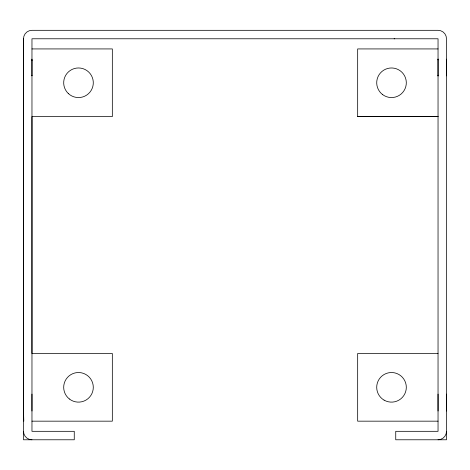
<?xml version="1.0" encoding="UTF-8"?>
<svg xmlns="http://www.w3.org/2000/svg" width="470" height="470" viewBox="0 0 470 470"><rect width="100%" height="100%" fill="white"/><g stroke="black" fill="none" stroke-linecap="round" stroke-linejoin="round"><path stroke-width="0.7" d="M23.506 38.775L23.506 439.779L74.26 439.779L74.26 431.319L31.966 431.319L31.966 38.775L438.04 38.775L438.04 431.319L395.74 431.319L395.74 439.779L446.5 439.779L446.5 38.775A8.46 8.46 0 0 0 438.04 30.315L31.966 30.315A8.46 8.46 0 0 0 23.506 38.775L23.5 410.721M31.96 59.138L31.96 60.624M31.96 75.317L31.96 75.876M31.96 411.015L31.96 394.095M31.96 75.482L31.96 59.761M438.04 75.876L438.04 75.218M438.04 411.015L438.04 394.095M438.04 75.964L438.04 59.114L438.04 59.86M446.5 59.138L446.494 75.876M446.5 411.015L446.5 394.095M394.142 38.781L394.747 38.781M438.04 48.927L357.67 48.927L357.67 116.607L438.04 116.495M31.966 48.927L112.33 48.927L112.33 116.607L31.966 116.607L31.96 353.505L112.33 353.487L112.33 421.167L31.966 421.167M357.67 116.607L438.04 116.607M438.04 353.487L357.67 353.487L357.67 421.167L438.04 421.167M23.794 421.167L23.5 410.422M446.5 431.319A8.46 8.46 0 0 1 438.04 439.779M31.966 439.779A8.46 8.46 0 0 1 23.506 431.319M382.686 94.652A14.805 14.805 0 0 0 406.215 84.465A14.805 14.805 0 0 0 385.629 69.184A14.805 14.805 0 0 0 382.686 94.652M69.36 398.977A14.805 14.805 0 0 0 93.148 389.407A14.805 14.805 0 0 0 72.968 373.591A14.805 14.805 0 0 0 69.36 398.977M384.108 400.146A14.805 14.805 0 0 0 406.315 387.327A14.805 14.805 0 0 0 384.108 374.502A14.805 14.805 0 0 0 384.108 400.146M68.279 93.483A14.805 14.805 0 0 0 92.884 86.251A14.805 14.805 0 0 0 74.319 68.561A14.805 14.805 0 0 0 68.279 93.483"/></g></svg>
